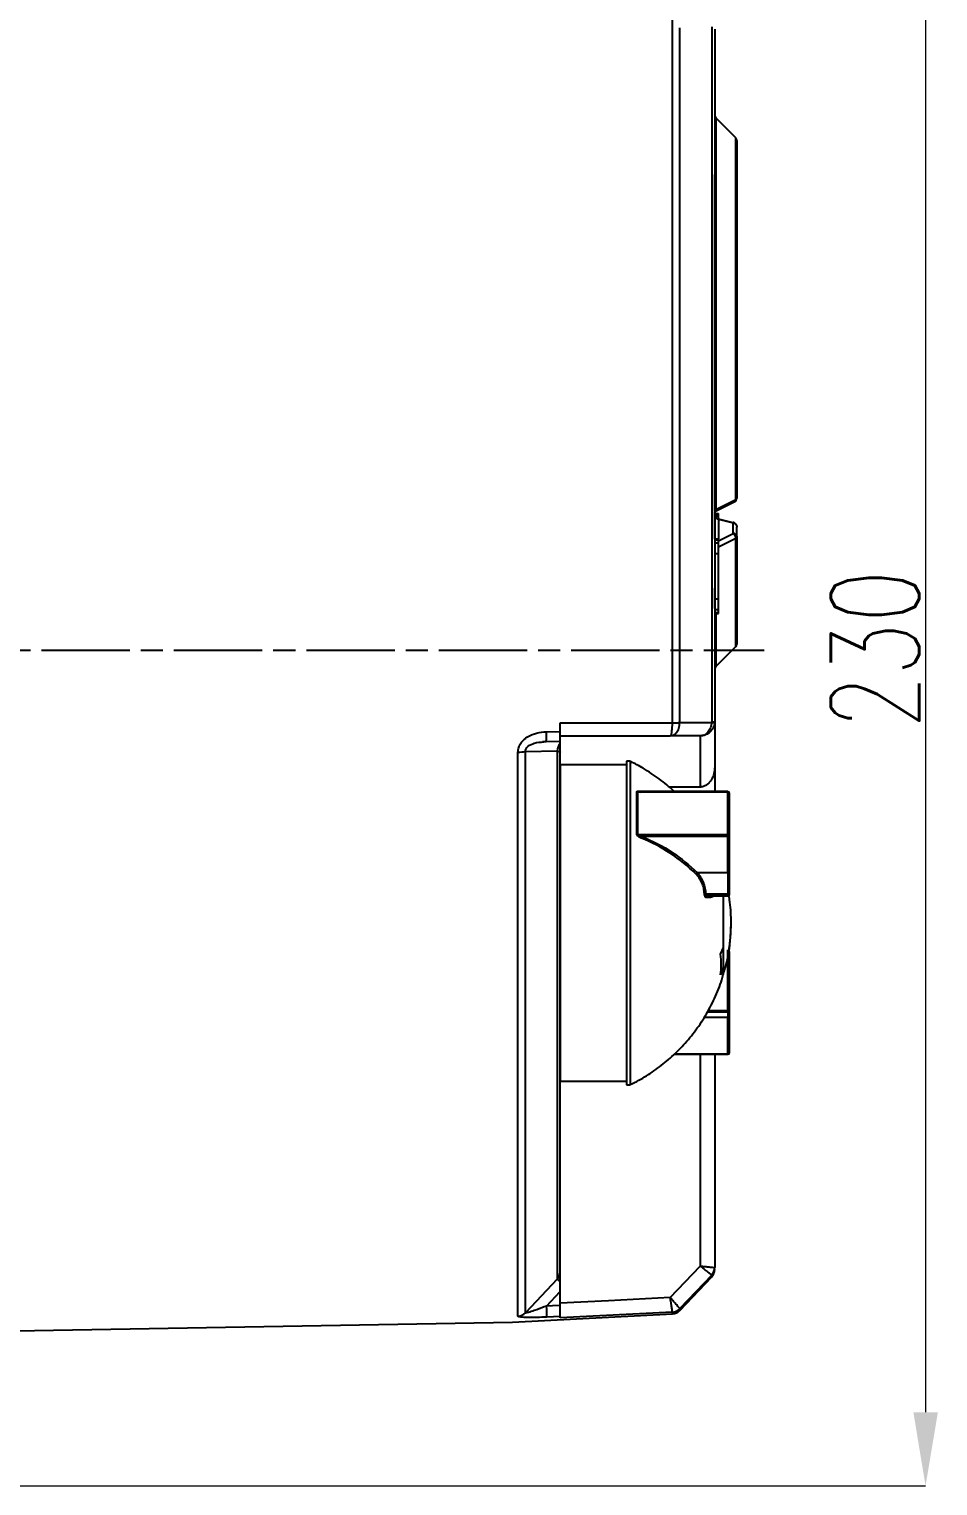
# Model space of a CAD drawing. Header units: millimetres. Extents: x 1852 to 4288, y 681 to 2404.
# Drawn here: x 4005.7 to 4129.3, y 2010.1 to 2208.1 of the extents above; entities that cross this region are included whole.
import ezdxf

# ---------------------------------------------------------------- set-up
doc = ezdxf.new("R2010")
doc.units = ezdxf.units.MM
doc.linetypes.add('AM_ISO08W050', pattern=[18, 12, -1.5, 3, -1.5])
doc.layers.add('AM_5', color=3, linetype='Continuous', lineweight=25)
doc.layers.add('AM_7', color=4, linetype='AM_ISO08W050', lineweight=25)
doc.styles.add('SLDTEXTSTYLE1', font='txt.shx', dxfattribs={"width": 0.7, "bigfont": 'gbcbig.shx'})
doc.dimstyles.new('SLDDIMSTYLE12$0', dxfattribs={"dimtxt": 12, "dimasz": 10, "dimexe": 0, "dimexo": 0.0625, "dimgap": 0.875, "dimtad": 1, "dimdec": 1, "dimlfac": 1.8, "dimrnd": 1e-09, "dimzin": 12, "dimdsep": 46, "dimtxsty": 'SLDTEXTSTYLE1', "dimcen": 0.09, "dimdle": 8.16, "dimclrd": 3, "dimclre": 3, "dimadec": 0, "dimazin": 3, "dimtfac": 1, "dimtdec": 1, "dimtofl": 0, "dimtmove": 0, "dimatfit": 3, "dimfxl": 0, "dimfrac": 2, "dimtolj": 1, "dimlwd": 5, "dimlwe": 5, "dimarcsym": 0})

# ---------------------------------------------------------------- blocks, each defined once
blk = doc.blocks.new('*D105')
at = {"layer": 'AM_5', "color": 3, "lineweight": 5, "transparency": 16777216}
blk.add_line((3940.03, 2237.5), (4127.59, 2237.5), dxfattribs=at)
at = {"layer": 'AM_5', "color": 3, "linetype": 'Continuous', "lineweight": 5, "transparency": 16777216}
for p, q in [((4127.59, 2227.5), (4127.59, 2020.07)), ((3940.03, 2010.07), (4127.59, 2010.07))]:
    blk.add_line(p, q, dxfattribs=at)
at = {"layer": 'AM_5', "color": 3, "transparency": 16777216}
for points in [[(4125.93, 2227.5), (4129.26, 2227.5), (4127.59, 2237.5)], [(4125.93, 2020.07), (4129.26, 2020.07), (4127.59, 2010.07)]]:
    blk.add_solid(points, dxfattribs=at)
at = {"layer": 'Defpoints', "color": 0, "transparency": 16777216}
for p in [(3939.97, 2237.5), (3939.96, 2010.07), (4127.59, 2010.07)]:
    blk.add_point(p, dxfattribs=at)
at = {"layer": 'AM_5', "color": 0, "transparency": 16777216, "insert": (4120.72, 2123.79), "char_height": 12, "attachment_point": 5, "rotation": 90, "style": 'SLDTEXTSTYLE1'}
blk.add_mtext('\\A1;230', dxfattribs=at)

msp = doc.modelspace()

# ---------------------------------------------------------------- linework, layer by layer
at = {"color": 7, "linetype": 'Continuous', "lineweight": 25}
for p, q in [((4101.784, 2193.301), (4099.077, 2196.018)), ((4101.784, 2144.155), (4101.784, 2193.301)), ((4101.931, 2192.949), (4101.931, 2190.362)), ((4098.931, 2188.685), (4098.931, 2188.332)), ((4101.93, 2144.305), (4101.93, 2145.598)), ((4098.93, 2142.435), (4098.937, 2142.507)), ((4098.93, 2138.744), (4098.93, 2142.375)), ((4099.077, 2142.795), (4101.784, 2144.155)), ((4099.209, 2142.631), (4101.654, 2143.857)), ((4099.209, 2142.631), (4101.654, 2143.857)), ((4098.93, 2142.254), (4099.43, 2142.254)), ((4098.93, 2142.127), (4099.43, 2142.127)), ((4098.93, 2142.063), (4099.43, 2142.063)), ((4098.958, 2141.871), (4099.43, 2141.871)), ((4099.43, 2142.127), (4099.43, 2142.254)), ((4099.43, 2141.875), (4099.43, 2142.127)), ((4099.43, 2141.871), (4099.43, 2142.063)), ((4099.43, 2141.476), (4099.43, 2141.871)), ((4099.43, 2141.744), (4099.43, 2141.871)), ((4099.43, 2141.455), (4099.43, 2141.744)), ((4099.43, 2141.455), (4101.43, 2140.987)), ((4101.43, 2140.987), (4099.43, 2141.455)), ((4099.43, 2141.455), (4099.43, 2138.803)), ((4101.43, 2139.541), (4101.43, 2140.987)), ((4101.662, 2140.931), (4101.476, 2141.009)), ((4101.662, 2140.931), (4101.476, 2141.009)), ((4101.866, 2140.689), (4101.894, 2140.607)), ((4101.914, 2140.548), (4101.898, 2140.613)), ((4101.914, 2140.533), (4101.93, 2140.401)), ((4101.93, 2139.108), (4101.93, 2140.401)), ((4098.93, 2138.803), (4099.43, 2138.803)), ((4098.93, 2138.666), (4099.43, 2138.666)), ((4099.43, 2138.538), (4101.43, 2139.541)), ((4099.43, 2137.726), (4101.784, 2138.905)), ((4099.43, 2138.666), (4099.43, 2138.803)), ((4099.43, 2138.254), (4099.43, 2138.666)), ((4101.784, 2124.141), (4101.784, 2138.905)), ((4098.93, 2138.254), (4099.43, 2138.254)), ((4098.93, 2136.818), (4099.43, 2136.818)), ((4099.43, 2130.635), (4099.43, 2136.818)), ((4098.93, 2129.336), (4098.93, 2132.08)), ((4098.93, 2130.635), (4099.43, 2130.635)), ((4098.93, 2129.199), (4099.43, 2129.199)), ((4098.93, 2128.787), (4099.43, 2128.787)), ((4098.93, 2128.771), (4099.43, 2128.771)), ((4098.93, 2128.65), (4099.43, 2128.65)), ((4099.077, 2128.65), (4099.077, 2121.434)), ((4099.43, 2128.787), (4099.43, 2129.199)), ((4099.077, 2121.434), (4101.784, 2124.141)), ((4077.93, 2112.602), (4077.93, 2113.778)), ((4077.93, 2113.778), (4093.185, 2113.776)), ((4093.185, 2113.794), (4093.185, 2113.776)), ((4094.191, 2113.776), (4094.195, 2113.845)), ((4094.195, 2113.845), (4098.517, 2113.837)), ((4098.517, 2113.837), (4098.518, 2113.878)), ((4098.93, 2113.997), (4098.924, 2113.837)), ((4075.532, 2111.228), (4076.025, 2111.276)), ((4075.692, 2111.206), (4076.012, 2111.254)), ((4076.012, 2111.254), (4077.93, 2111.287)), ((4076.065, 2112.569), (4077.93, 2112.602)), ((4077.93, 2111.998), (4092.881, 2111.998)), ((4077.93, 2109.813), (4077.93, 2110.988)), ((4092.881, 2111.998), (4093.109, 2112.059)), ((4092.881, 2111.998), (4092.926, 2112.05)), ((4096.93, 2111.997), (4092.881, 2111.998)), ((4096.93, 2111.997), (4096.93, 2105.046)), ((4073.195, 2109.881), (4077.518, 2109.964)), ((4086.93, 2108.082), (4077.93, 2108.082)), ((4087.43, 2108.582), (4086.93, 2108.582)), ((4086.93, 2108.582), (4086.93, 2071.026)), ((4087.43, 2108.582), (4087.43, 2071.026)), ((4098.93, 2107.746), (4098.93, 2104.432)), ((4096.93, 2105.046), (4092.704, 2105.046)), ((4088.351, 2098.63), (4088.351, 2104.418)), ((4100.73, 2104.432), (4088.445, 2104.432)), ((4088.447, 2104.398), (4088.447, 2098.617)), ((4088.447, 2104.398), (4100.73, 2104.398)), ((4100.73, 2104.432), (4100.73, 2104.374)), ((4100.73, 2104.398), (4100.73, 2104.432)), ((4100.73, 2098.617), (4100.73, 2104.398)), ((4100.93, 2101.198), (4100.93, 2104.232)), ((4100.93, 2101.643), (4100.93, 2104.232)), ((4100.93, 2098.505), (4100.93, 2101.643)), ((4088.447, 2098.617), (4100.73, 2098.617)), ((4089.018, 2098.363), (4100.73, 2098.363)), ((4100.73, 2098.363), (4100.73, 2098.617)), ((4100.73, 2093.431), (4100.73, 2098.363)), ((4100.93, 2093.572), (4100.93, 2098.505)), ((4096.55, 2093.431), (4100.73, 2093.431)), ((4100.73, 2093.431), (4100.73, 2090.506)), ((4100.73, 2090.506), (4097.705, 2090.506)), ((4098.081, 2090.057), (4097.834, 2090.025)), ((4098.004, 2090.249), (4100.73, 2090.249)), ((4098.007, 2090.253), (4098.127, 2090.269)), ((4098.007, 2090.253), (4100.73, 2090.253)), ((4100.127, 2083.253), (4100.127, 2090.249)), ((4100.13, 2079.582), (4100.13, 2090.249)), ((4100.73, 2090.311), (4100.73, 2090.506)), ((4100.73, 2090.253), (4100.73, 2090.311)), ((4100.73, 2090.249), (4100.73, 2090.253)), ((4099.719, 2082.339), (4100.127, 2083.253)), ((4100.73, 2074.679), (4100.73, 2082.915)), ((4100.93, 2082.695), (4100.93, 2082.711)), ((4100.127, 2080.424), (4099.719, 2079.511)), ((4099.794, 2080.424), (4100.127, 2080.424)), ((4100.095, 2079.582), (4100.13, 2079.582)), ((4100.127, 2079.582), (4100.127, 2080.424)), ((4100.63, 2080.536), (4100.93, 2080.536)), ((4100.73, 2073.723), (4097.486, 2073.723)), ((4097.924, 2074.485), (4100.73, 2074.485)), ((4098.007, 2074.679), (4100.73, 2074.679)), ((4100.73, 2074.543), (4100.73, 2074.679)), ((4100.73, 2074.485), (4100.73, 2074.543)), ((4100.73, 2074.492), (4100.73, 2074.485)), ((4100.73, 2074.485), (4100.73, 2073.723)), ((4100.73, 2068.79), (4100.73, 2073.723)), ((4100.93, 2071.521), (4100.93, 2074.659)), ((4100.93, 2073.864), (4100.93, 2074.369)), ((4100.93, 2068.931), (4100.93, 2073.864)), ((4100.93, 2068.931), (4100.93, 2071.521)), ((4086.93, 2071.026), (4086.93, 2064.582)), ((4087.43, 2071.026), (4087.43, 2064.582)), ((4093.383, 2068.732), (4100.73, 2068.732)), ((4093.444, 2068.79), (4100.73, 2068.79)), ((4096.93, 2068.732), (4096.93, 2039.956)), ((4098.93, 2068.732), (4098.93, 2039.756)), ((4100.73, 2068.732), (4100.73, 2068.79)), ((4100.73, 2068.766), (4100.73, 2068.732)), ((4077.93, 2065.082), (4086.93, 2065.082)), ((4086.93, 2064.582), (4087.43, 2064.582)), ((4092.881, 2035.677), (4096.93, 2039.956)), ((4098.927, 2039.758), (4098.93, 2039.756)), ((4077.518, 2038.184), (4073.194, 2033.597)), ((4098.517, 2038.728), (4094.194, 2034.159)), ((4094.194, 2033.912), (4098.518, 2038.468)), ((4098.518, 2038.727), (4098.517, 2038.728)), ((4098.518, 2038.727), (4098.518, 2038.468)), ((4076.079, 2034.506), (4077.93, 2036.471)), ((4077.93, 2034.601), (4077.93, 2036.471)), ((4093.184, 2033.696), (4077.93, 2032.894)), ((4093.184, 2033.696), (4093.185, 2033.695)), ((4093.185, 2033.446), (4093.185, 2033.695)), ((4094.194, 2034.159), (4094.192, 2034.161)), ((4094.194, 2033.912), (4094.194, 2034.159)), ((3941.93, 2030.048), (4071.456, 2032.308)), ((4071.456, 2032.308), (4093.185, 2033.446)), ((4077.93, 2033.108), (4076.131, 2033.016)), ((4077.93, 2032.894), (4077.93, 2033.108))]:
    msp.add_line(p, q, dxfattribs=at)
at = {"color": 7, "linetype": 'Continuous', "lineweight": 25, "flags": 128}
for points in [[(4093.185, 2113.794), (4093.185, 2119.402), (4093.185, 2125.027), (4093.185, 2130.647), (4093.185, 2136.24), (4093.185, 2141.786), (4093.185, 2147.261), (4093.185, 2152.645), (4093.185, 2157.918), (4093.185, 2163.058), (4093.185, 2168.046), (4093.185, 2172.862), (4093.185, 2177.488), (4093.185, 2181.906), (4093.185, 2186.098), (4093.185, 2190.049), (4093.185, 2193.742), (4093.185, 2197.165), (4093.185, 2200.303), (4093.185, 2203.144), (4093.185, 2205.677), (4093.186, 2207.893), (4093.186, 2209.783)], [(4094.195, 2113.845), (4094.195, 2119.53), (4094.195, 2125.231), (4094.195, 2130.927), (4094.195, 2136.594), (4094.195, 2142.21), (4094.195, 2147.751), (4094.195, 2153.196), (4094.195, 2158.523), (4094.195, 2163.71), (4094.195, 2168.736), (4094.195, 2173.581), (4094.195, 2178.225), (4094.195, 2182.651), (4094.195, 2186.839), (4094.195, 2190.774), (4094.195, 2194.439), (4094.195, 2197.819), (4094.195, 2200.902), (4094.195, 2203.674), (4094.195, 2206.125), (4094.195, 2208.244)], [(4098.519, 2208.389), (4098.519, 2207.495), (4098.519, 2206.248), (4098.519, 2204.654), (4098.519, 2202.72), (4098.519, 2200.454), (4098.519, 2197.865), (4098.519, 2194.964), (4098.519, 2191.764), (4098.519, 2188.277), (4098.519, 2184.519), (4098.519, 2180.505), (4098.519, 2176.253), (4098.519, 2171.779), (4098.519, 2167.104), (4098.519, 2162.246), (4098.519, 2157.226), (4098.519, 2152.066), (4098.519, 2146.787), (4098.519, 2141.41), (4098.519, 2135.96), (4098.518, 2130.458), (4098.518, 2124.928), (4098.518, 2119.394), (4098.518, 2113.878)], [(4099.077, 2196.018), (4099.077, 2195.518), (4099.077, 2194.639), (4099.077, 2193.389), (4099.077, 2191.782), (4099.077, 2189.834), (4099.077, 2187.565), (4099.077, 2184.999), (4099.077, 2182.162), (4099.077, 2179.084), (4099.077, 2175.796), (4099.077, 2172.332), (4099.077, 2168.728), (4099.077, 2165.022), (4099.077, 2161.251), (4099.077, 2157.455), (4099.077, 2153.672), (4099.077, 2149.942), (4099.077, 2146.304), (4099.077, 2142.795)], [(4098.93, 2142.592), (4098.93, 2144.422), (4098.931, 2147.387), (4098.931, 2150.487), (4098.931, 2153.685), (4098.931, 2156.943), (4098.931, 2160.221), (4098.931, 2163.479), (4098.931, 2166.677), (4098.931, 2169.777), (4098.931, 2172.741), (4098.931, 2175.534), (4098.931, 2178.12), (4098.931, 2180.47), (4098.931, 2182.553), (4098.931, 2184.346), (4098.931, 2185.826), (4098.931, 2186.975), (4098.931, 2187.78), (4098.931, 2188.23), (4098.931, 2188.332)], [(4099.43, 2141.455), (4099.446, 2141.469), (4099.461, 2141.476), (4099.475, 2141.477), (4099.488, 2141.471), (4099.499, 2141.458), (4099.506, 2141.44)], [(4072.185, 2033.135), (4072.185, 2034.093), (4072.185, 2035.421), (4072.185, 2037.115), (4072.185, 2039.166), (4072.185, 2041.567), (4072.185, 2044.308), (4072.185, 2047.377), (4072.185, 2050.762), (4072.185, 2054.449), (4072.185, 2058.422), (4072.185, 2062.666), (4072.185, 2067.162), (4072.185, 2071.892), (4072.185, 2076.836), (4072.185, 2081.974), (4072.185, 2087.286), (4072.185, 2092.747), (4072.185, 2098.338), (4072.185, 2104.033), (4072.185, 2109.81)], [(4073.194, 2033.597), (4073.194, 2034.549), (4073.194, 2035.871), (4073.194, 2037.556), (4073.194, 2039.597), (4073.194, 2041.986), (4073.194, 2044.713), (4073.194, 2047.766), (4073.194, 2051.134), (4073.194, 2054.802), (4073.194, 2058.755), (4073.194, 2062.977), (4073.194, 2067.45), (4073.194, 2072.156), (4073.194, 2077.075), (4073.194, 2082.187), (4073.194, 2087.471), (4073.194, 2092.905), (4073.194, 2098.467), (4073.195, 2104.134), (4073.195, 2109.881)], [(4077.518, 2109.964), (4077.518, 2104.285), (4077.518, 2098.694), (4077.518, 2093.216), (4077.518, 2087.874), (4077.518, 2082.694), (4077.518, 2077.697), (4077.518, 2072.908), (4077.518, 2068.347), (4077.518, 2064.034), (4077.518, 2059.989), (4077.518, 2056.231), (4077.518, 2052.775), (4077.518, 2049.638), (4077.518, 2046.833), (4077.518, 2044.374), (4077.518, 2042.271), (4077.518, 2040.533), (4077.518, 2039.168), (4077.518, 2038.184)], [(4077.93, 2108.082), (4077.93, 2108.013), (4077.93, 2107.617), (4077.93, 2106.876), (4077.93, 2105.801), (4077.93, 2104.411), (4077.93, 2102.728), (4077.93, 2100.78), (4077.93, 2098.598), (4077.93, 2096.22), (4077.93, 2093.683), (4077.93, 2091.03), (4077.93, 2088.303), (4077.93, 2085.549), (4077.93, 2082.811), (4077.93, 2080.135), (4077.93, 2077.565), (4077.93, 2075.143), (4077.93, 2072.909), (4077.93, 2070.9), (4077.93, 2069.148), (4077.93, 2067.682), (4077.93, 2066.527), (4077.93, 2065.7), (4077.93, 2065.217), (4077.93, 2065.082)], [(4100.73, 2098.617), (4100.769, 2098.615), (4100.807, 2098.608), (4100.841, 2098.598), (4100.872, 2098.584), (4100.897, 2098.567), (4100.915, 2098.548), (4100.926, 2098.527), (4100.93, 2098.505)], [(4092.881, 2035.677), (4084.508, 2035.237), (4077.93, 2034.892)], [(4077.93, 2034.601), (4076.893, 2034.548), (4076.079, 2034.506)]]:
    msp.add_lwpolyline(points, dxfattribs=at)
at = {"color": 7, "linetype": 'Continuous', "lineweight": 25}
for centre, radius, start, end in [((4099.428, 2196.37), 0.498, 180.0161, 225.11705), ((4101.434, 2192.948), 0.497, 0.01882, 45.13639), ((4101.431, 2192.949), 0.5, 359.99969, 44.79592), ((4099.125, 2142.602), 0.198, 103.88416, 168.00896), ((4101.43, 2144.305), 0.5, 296.63012, 359.99969), ((4101.738, 2144.347), 0.197, 283.44681, 347.66321), ((4101.471, 2140.961), 0.0477, 83.56953, 147.17328), ((4101.666, 2140.904), 0.0277, 97.12051, 149.18729), ((4099.317, 2138.972), 0.386, 180.21967, 206.01538), ((4101.462, 2139.072), 0.47, 4.40164, 93.81095), ((4101.682, 2139.134), 0.25, 294.15126, 354.20295), ((4101.43, 2124.494), 0.5, 314.99969, 359.99969), ((4099.43, 2121.08), 0.5, 134.99969, 179.99969), ((4093.196, 2123.511), 9.717, 269.93747, 275.9006), ((4093.688, 2123.649), 9.886, 267.083, 272.91637), ((4098.72, 2115.668), 1.842, 263.65489, 276.34449), ((4098.561, 2114.498), 0.622, 266.06012, 306.40262), ((4069.815, 2112.159), 6.263, 351.68842, 3.7557), ((4079.193, 2109.885), 1.677, 138.87029, 177.29865), ((4072.195, 2116.874), 7.063, 269.92223, 278.13872), ((4088.446, 2104.631), 0.233, 246.02224, 270.18014), ((4100.746, 2104.213), 0.185, 5.85563, 94.8496), ((4088.445, 2098.948), 0.331, 253.51988, 270.27832), ((4089.403, 2098.061), 0.49, 141.82926, 172.1209), ((4080.337, 2076.873), 22.921, 45.54722, 68.01561), ((4100.755, 2098.54), 0.179, 261.95022, 348.57794), ((4096.684, 2093.156), 0.305, 116.01, 165.05926), ((4100.755, 2093.607), 0.179, 261.95022, 348.57794), ((4097.677, 2090.972), 0.467, 252.26466, 273.46457), ((4098.027, 2090.058), 0.196, 95.78901, 189.85034), ((4100.777, 2090.279), 0.232, 48.45888, 101.56082), ((4100.73, 2090.453), 0.2, 269.98722, 359.98721), ((4100.73, 2090.449), 0.2, 269.99969, 359.99969), ((4076.651, 2086.582), 24.5, 350.87791, 359.99969), ((4088.202, 2080.925), 11.604, 352.99933, 7.00005), ((4100.78, 2076.378), 1.7, 268.31568, 275.06344), ((4100.734, 2074.688), 0.196, 268.95412, 358.91449), ((4100.755, 2073.899), 0.179, 261.95022, 348.57794), ((4100.755, 2068.967), 0.179, 261.95022, 348.57794), ((4100.746, 2068.95), 0.185, 265.14978, 354.14375), ((4097.425, 2039.76), 1.502, 316.65544, 359.93159), ((4097.437, 2039.757), 1.493, 316.39345, 359.98594), ((4097.43, 2039.501), 1.5, 316.49969, 359.99969), ((4086.05, 2046.443), 11.875, 224.06966, 226.85818), ((4072.108, 2034.639), 1.506, 272.92959, 316.19309), ((4049.396, 2032.824), 26.736, 0.41239, 3.60861), ((4093.102, 2035.198), 1.504, 273.13792, 316.44856), ((4093.107, 2035.195), 1.502, 272.97726, 316.40216), ((4093.106, 2034.944), 1.5, 272.99969, 316.49969)]:
    msp.add_arc(centre, radius, start, end, dxfattribs=at)
for points in [[(4098.931, 2208.074), (4098.931, 2207.983), (4098.931, 2207.803), (4098.931, 2206.348), (4098.931, 2204.043), (4098.931, 2200.828), (4098.931, 2196.762), (4098.931, 2191.885), (4098.931, 2186.251), (4098.931, 2179.923), (4098.931, 2172.971), (4098.931, 2165.473), (4098.931, 2157.512), (4098.931, 2149.176), (4098.93, 2140.558), (4098.93, 2131.756), (4098.93, 2122.857), (4098.93, 2116.951), (4098.93, 2113.997)], [(4101.931, 2192.949), (4101.931, 2192.781), (4101.931, 2192.447), (4101.931, 2191.329), (4101.931, 2189.78), (4101.931, 2187.775), (4101.931, 2185.357), (4101.931, 2182.556), (4101.931, 2179.414), (4101.931, 2175.975), (4101.931, 2172.289), (4101.931, 2168.409), (4101.931, 2164.391), (4101.931, 2160.292), (4101.931, 2156.171), (4101.93, 2152.092), (4101.93, 2148.093), (4101.93, 2145.567), (4101.93, 2144.305)], [(4098.93, 2141.988), (4098.936, 2141.941), (4098.946, 2141.848), (4099.01, 2141.771), (4099.042, 2141.732)], [(4101.93, 2139.108), (4101.93, 2138.013), (4101.93, 2135.821), (4101.93, 2132.94), (4101.93, 2130.41), (4101.93, 2128.294), (4101.93, 2126.612), (4101.93, 2125.402), (4101.93, 2124.637), (4101.93, 2124.542), (4101.93, 2124.494)], [(4098.93, 2113.997), (4098.93, 2113.92), (4098.93, 2113.764), (4098.93, 2112.496), (4098.93, 2110.565), (4098.93, 2108.686), (4098.93, 2107.746)], [(4089.018, 2098.363), (4090.459, 2097.684), (4093.343, 2096.324), (4095.481, 2094.395), (4096.55, 2093.431)]]:
    msp.add_open_spline(points, degree=3, dxfattribs=at)
for points, knots in [([(4101.931, 2158.787), (4101.931, 2160.042), (4101.931, 2162.551), (4101.931, 2166.262), (4101.931, 2168.986), (4101.931, 2170.776), (4101.931, 2171.697), (4101.931, 2172.604), (4101.931, 2173.498), (4101.931, 2174.377), (4101.931, 2174.967), (4101.931, 2175.38), (4101.931, 2175.856), (4101.931, 2176.57), (4101.931, 2177.386), (4101.931, 2178.095), (4101.931, 2178.778), (4101.931, 2179.463), (4101.931, 2179.95), (4101.931, 2180.687), (4101.931, 2181.57), (4101.931, 2182.738), (4101.931, 2183.719), (4101.931, 2184.556), (4101.931, 2185.199), (4101.931, 2185.709), (4101.931, 2186.144), (4101.931, 2186.556), (4101.931, 2186.959), (4101.931, 2187.236), (4101.931, 2187.614), (4101.931, 2188.033), (4101.931, 2188.555), (4101.931, 2188.993), (4101.931, 2189.317), (4101.931, 2189.548), (4101.931, 2189.709), (4101.931, 2189.855), (4101.931, 2189.952), (4101.931, 2190.029), (4101.931, 2190.106), (4101.931, 2190.21), (4101.931, 2190.3), (4101.931, 2190.345), (4101.931, 2190.362)], [0, 0, 0, 0, 0.0803647, 0.1607294, 0.2410941, 0.2624684, 0.283842, 0.3052151, 0.3265873, 0.3479574, 0.3693255, 0.3704427, 0.3788854, 0.405204, 0.4251182, 0.4428013, 0.4618483, 0.4808946, 0.4999402, 0.5035205, 0.5449145, 0.57896, 0.6143836, 0.643615, 0.6685119, 0.6871043, 0.7041218, 0.7223404, 0.7405585, 0.758776, 0.762108, 0.7964253, 0.8245029, 0.853496, 0.8824879, 0.8971785, 0.9118685, 0.9265578, 0.9412466, 0.9442716, 0.9541998, 0.9705965, 0.9890576, 1, 1, 1, 1]), ([(4101.93, 2145.598), (4101.93, 2145.893), (4101.93, 2146.485), (4101.93, 2147.387), (4101.93, 2148.299), (4101.93, 2149.221), (4101.93, 2150.152), (4101.93, 2151.091), (4101.93, 2151.739), (4101.93, 2152.215), (4101.93, 2152.771), (4101.931, 2153.615), (4101.931, 2154.575), (4101.931, 2156.262), (4101.931, 2157.653), (4101.931, 2158.787)], [0, 0, 0, 0, 0.07144385, 0.14288374, 0.21431988, 0.28576303, 0.35720674, 0.42863778, 0.50005558, 0.50406448, 0.53604837, 0.6252562, 0.69323765, 0.75009307, 1, 1, 1, 1]), ([(4098.959, 2142.48), (4098.965, 2142.48), (4098.985, 2142.477), (4099.053, 2142.538), (4099.154, 2142.598), (4099.207, 2142.629)], [0, 0, 0, 0, 0.1601422, 0.5688581, 1, 1, 1, 1]), ([(4099.202, 2142.628), (4099.2, 2142.627), (4099.18, 2142.612), (4099.148, 2142.613), (4099.108, 2142.63), (4099.085, 2142.678), (4099.076, 2142.739), (4099.077, 2142.776), (4099.077, 2142.795)], [0, 0, 0, 0, 0.0284628, 0.3120488, 0.569439, 0.7930567, 0.8963599, 1, 1, 1, 1]), ([(4101.653, 2143.859), (4101.665, 2143.865), (4101.698, 2143.882), (4101.736, 2143.929), (4101.779, 2144.015), (4101.782, 2144.1), (4101.784, 2144.155)], [0, 0, 0, 0, 0.14054005, 0.37467991, 0.58989364, 1, 1, 1, 1]), ([(4099.061, 2141.734), (4099.033, 2141.76), (4098.977, 2141.814), (4098.952, 2141.878), (4098.94, 2141.909)], [0, 0, 0, 0, 0.5052965, 1, 1, 1, 1]), ([(4099.042, 2141.732), (4099.042, 2141.739), (4099.042, 2141.754), (4099.024, 2141.765), (4098.995, 2141.765), (4098.968, 2141.754), (4098.954, 2141.748)], [0, 0, 0, 0, 0.2336109, 0.4844564, 0.7436939, 1, 1, 1, 1]), ([(4099.042, 2141.732), (4099.067, 2141.702), (4099.12, 2141.639), (4099.25, 2141.532), (4099.359, 2141.486), (4099.43, 2141.455)], [0, 0, 0, 0, 0.233085, 0.4930073, 1, 1, 1, 1]), ([(4101.43, 2140.987), (4101.47, 2140.98), (4101.543, 2140.966), (4101.611, 2140.933), (4101.642, 2140.918)], [0, 0, 0, 0, 0.5446681, 1, 1, 1, 1]), ([(4101.642, 2140.918), (4101.684, 2140.89), (4101.774, 2140.831), (4101.859, 2140.707), (4101.918, 2140.561), (4101.926, 2140.461), (4101.93, 2140.401)], [0, 0, 0, 0, 0.2427138, 0.5154318, 0.7146901, 1, 1, 1, 1]), ([(4101.642, 2140.865), (4101.684, 2140.84), (4101.773, 2140.787), (4101.859, 2140.676), (4101.918, 2140.545), (4101.926, 2140.455), (4101.93, 2140.401)], [0, 0, 0, 0, 0.2421389, 0.5153871, 0.7139591, 1, 1, 1, 1]), ([(4101.907, 2140.568), (4101.91, 2140.56), (4101.929, 2140.507), (4101.93, 2140.45), (4101.93, 2140.401)], [0, 0, 0, 0, 0.1515723, 1, 1, 1, 1]), ([(4099.43, 2133.658), (4099.43, 2134.281), (4099.43, 2135.526), (4099.43, 2136.996), (4099.43, 2137.932), (4099.43, 2138.446), (4099.43, 2138.755), (4099.43, 2138.787), (4099.43, 2138.803)], [0, 0, 0, 0, 0.25015941, 0.49958066, 0.62466902, 0.74973011, 0.87480959, 1, 1, 1, 1]), ([(4101.759, 2139.108), (4101.743, 2139.153), (4101.71, 2139.248), (4101.628, 2139.377), (4101.53, 2139.482), (4101.463, 2139.522), (4101.43, 2139.541)], [0, 0, 0, 0, 0.239538, 0.5175571, 0.7682031, 1, 1, 1, 1]), ([(4101.784, 2138.905), (4101.784, 2138.938), (4101.785, 2139.003), (4101.767, 2139.073), (4101.759, 2139.108)], [0, 0, 0, 0, 0.49355373, 1, 1, 1, 1]), ([(4099.43, 2136.818), (4099.43, 2137.14), (4099.43, 2137.544), (4099.43, 2137.972), (4099.43, 2138.154), (4099.43, 2138.214), (4099.43, 2138.254)], [0, 0, 0, 0, 0.4996211, 0.6251499, 0.7494732, 1, 1, 1, 1]), ([(4099.43, 2128.65), (4099.43, 2128.653), (4099.43, 2128.66), (4099.43, 2128.747), (4099.43, 2128.975), (4099.43, 2129.497), (4099.43, 2130.449), (4099.43, 2131.89), (4099.43, 2133.068), (4099.43, 2133.658)], [0, 0, 0, 0, 0.06265322, 0.12530292, 0.25030366, 0.37521459, 0.50021885, 0.74968949, 1, 1, 1, 1]), ([(4099.43, 2129.199), (4099.43, 2129.239), (4099.43, 2129.299), (4099.43, 2129.478), (4099.43, 2129.907), (4099.43, 2130.312), (4099.43, 2130.635)], [0, 0, 0, 0, 0.2505117, 0.3752446, 0.5001647, 1, 1, 1, 1]), ([(4092.926, 2112.05), (4092.947, 2112.067), (4093.004, 2112.112), (4093.085, 2112.463), (4093.159, 2113.038), (4093.176, 2113.529), (4093.185, 2113.776)], [0, 0, 0, 0, 0.1562523, 0.4311744, 0.7127035, 1, 1, 1, 1]), ([(4093.109, 2112.059), (4093.187, 2112.074), (4093.421, 2112.119), (4093.762, 2112.464), (4094.082, 2113.038), (4094.154, 2113.529), (4094.191, 2113.776)], [0, 0, 0, 0, 0.138581, 0.419261, 0.7066865, 1, 1, 1, 1]), ([(4098.517, 2113.837), (4098.477, 2113.583), (4098.4, 2113.08), (4098.016, 2112.478), (4097.509, 2112.074), (4097.123, 2112.023), (4096.93, 2111.997)], [0, 0, 0, 0, 0.2577147, 0.5100976, 0.7565093, 1, 1, 1, 1]), ([(4098.924, 2113.837), (4098.879, 2113.599), (4098.787, 2113.107), (4098.344, 2112.528), (4097.843, 2112.194), (4097.372, 2112.027), (4097.084, 2112.008), (4096.93, 2111.997)], [0, 0, 0, 0, 0.24183895, 0.49912391, 0.70899919, 0.84445044, 1, 1, 1, 1]), ([(4072.185, 2109.81), (4072.205, 2110.02), (4072.247, 2110.453), (4072.567, 2111.035), (4073.003, 2111.539), (4073.705, 2112.044), (4074.738, 2112.47), (4075.61, 2112.535), (4076.065, 2112.569)], [0, 0, 0, 0, 0.1207862, 0.249076, 0.3731346, 0.5013753, 0.7404661, 1, 1, 1, 1]), ([(4073.195, 2109.881), (4073.196, 2109.948), (4073.199, 2110.082), (4073.283, 2110.276), (4073.413, 2110.451), (4073.757, 2110.764), (4074.532, 2111.113), (4075.262, 2111.171), (4075.692, 2111.206)], [0, 0, 0, 0, 0.0635988, 0.1268625, 0.1941501, 0.267332, 0.5677277, 1, 1, 1, 1]), ([(4077.93, 2111.287), (4077.93, 2111.294), (4077.93, 2111.308), (4077.93, 2111.423), (4077.93, 2111.66), (4077.93, 2112.073), (4077.93, 2112.428), (4077.93, 2112.602)], [0, 0, 0, 0, 0.150225, 0.2871088, 0.5005337, 0.7538342, 1, 1, 1, 1]), ([(4077.93, 2110.988), (4077.93, 2111.077), (4077.93, 2111.254), (4077.93, 2111.276), (4077.93, 2111.287)], [0, 0, 0, 0, 0.5015357, 1, 1, 1, 1]), ([(4077.518, 2109.964), (4077.624, 2109.946), (4077.792, 2109.917), (4077.91, 2109.863), (4077.923, 2109.83), (4077.93, 2109.813)], [0, 0, 0, 0, 0.4463965, 0.7099365, 1, 1, 1, 1]), ([(4077.93, 2039.244), (4077.93, 2039.634), (4077.93, 2040.076), (4077.93, 2040.775), (4077.93, 2041.001), (4077.93, 2041.239), (4077.93, 2041.486), (4077.93, 2041.744), (4077.93, 2041.932), (4077.93, 2042.114), (4077.93, 2042.436), (4077.93, 2042.955), (4077.93, 2043.587), (4077.93, 2044.169), (4077.93, 2044.665), (4077.93, 2045.093), (4077.93, 2045.431), (4077.93, 2045.777), (4077.93, 2046.131), (4077.93, 2046.493), (4077.93, 2046.752), (4077.93, 2047.002), (4077.93, 2047.523), (4077.93, 2048.396), (4077.93, 2049.504), (4077.93, 2050.786), (4077.93, 2052.186), (4077.93, 2053.588), (4077.93, 2054.473), (4077.93, 2055.248), (4077.93, 2056.123), (4077.93, 2057.324), (4077.93, 2058.369), (4077.93, 2059.236), (4077.93, 2059.91), (4077.93, 2060.593), (4077.93, 2061.285), (4077.93, 2061.987), (4077.93, 2062.482), (4077.93, 2062.926), (4077.93, 2064.375), (4077.93, 2066.889), (4077.93, 2070.439), (4077.93, 2073.871), (4077.93, 2077.273), (4077.93, 2080.939), (4077.93, 2086.019), (4077.93, 2092.863), (4077.93, 2101.199), (4077.93, 2106.942), (4077.93, 2109.813)], [0, 0, 0, 0, 0.0669054, 0.0756699, 0.0844343, 0.0931986, 0.1019628, 0.110727, 0.119491, 0.1204246, 0.1282783, 0.1499631, 0.1666235, 0.1807533, 0.1958166, 0.2037808, 0.2117449, 0.219709, 0.2276731, 0.2356371, 0.2436011, 0.2444503, 0.2516161, 0.2765316, 0.2974645, 0.315335, 0.3470796, 0.3706379, 0.3847586, 0.3894352, 0.4071383, 0.4252052, 0.4432721, 0.4527358, 0.4621996, 0.4716633, 0.481127, 0.4905907, 0.5000544, 0.5009281, 0.5082098, 0.5573213, 0.596775, 0.6369947, 0.6768853, 0.7110643, 0.7564848, 0.8376565, 0.9188283, 1, 1, 1, 1]), ([(4093.425, 2104.432), (4093.409, 2104.448), (4092.79, 2105.094), (4091.389, 2106.177), (4089.43, 2107.551), (4088.073, 2108.233), (4087.491, 2108.524)], [0, 0, 0, 0, 0.00919183, 0.37082136, 0.73055161, 1, 1, 1, 1]), ([(4098.93, 2107.746), (4098.907, 2107.439), (4098.86, 2106.824), (4098.538, 2106.102), (4098.163, 2105.61), (4097.809, 2105.309), (4097.395, 2105.091), (4097.085, 2105.061), (4096.93, 2105.046)], [0, 0, 0, 0, 0.24908402, 0.49841553, 0.62782199, 0.74923389, 0.87440408, 1, 1, 1, 1]), ([(4088.351, 2104.418), (4088.352, 2104.427), (4088.354, 2104.443), (4088.376, 2104.47), (4088.443, 2104.492), (4088.626, 2104.478), (4088.801, 2104.413), (4088.917, 2104.37)], [0, 0, 0, 0, 0.0577492, 0.1171536, 0.2515259, 0.5011744, 1, 1, 1, 1]), ([(4088.813, 2104.407), (4088.777, 2104.413), (4088.685, 2104.43), (4088.568, 2104.435), (4088.482, 2104.428), (4088.455, 2104.414), (4088.448, 2104.405), (4088.447, 2104.4), (4088.447, 2104.398)], [0, 0, 0, 0, 0.2547299, 0.6618691, 0.8675208, 0.9398473, 0.9708547, 1, 1, 1, 1]), ([(4100.93, 2098.468), (4100.93, 2098.56), (4100.93, 2098.742), (4100.93, 2099.116), (4100.93, 2099.3)], [0, 0, 0, 0, 0.5088221, 1, 1, 1, 1]), ([(4088.917, 2098.128), (4088.801, 2098.184), (4088.626, 2098.267), (4088.443, 2098.429), (4088.376, 2098.529), (4088.354, 2098.59), (4088.352, 2098.617), (4088.351, 2098.63)], [0, 0, 0, 0, 0.4973637, 0.7473602, 0.8823614, 0.9420119, 1, 1, 1, 1]), ([(4088.447, 2098.617), (4088.447, 2098.613), (4088.448, 2098.606), (4088.455, 2098.589), (4088.483, 2098.554), (4088.57, 2098.5), (4088.753, 2098.426), (4088.913, 2098.388), (4089.018, 2098.363)], [0, 0, 0, 0, 0.01994941, 0.04121068, 0.0909977, 0.23337847, 0.50065114, 1, 1, 1, 1]), ([(4100.93, 2092.734), (4100.93, 2093.126), (4100.93, 2093.919), (4100.93, 2095.353), (4100.93, 2096.893), (4100.93, 2097.954), (4100.93, 2098.479)], [0, 0, 0, 0, 0.2473879, 0.5, 0.7526121, 1, 1, 1, 1]), ([(4097.535, 2090.527), (4097.511, 2090.79), (4097.464, 2091.315), (4097.195, 2092.074), (4096.834, 2092.735), (4096.537, 2093.068), (4096.389, 2093.235)], [0, 0, 0, 0, 0.2498124, 0.4998445, 0.7502398, 1, 1, 1, 1]), ([(4096.55, 2093.431), (4096.71, 2093.237), (4097.012, 2092.87), (4097.376, 2092.143), (4097.636, 2091.339), (4097.683, 2090.778), (4097.705, 2090.506)], [0, 0, 0, 0, 0.2650194, 0.5000669, 0.7573424, 1, 1, 1, 1]), ([(4100.93, 2090.453), (4100.93, 2090.725), (4100.93, 2091.279), (4100.93, 2092.132), (4100.93, 2092.933), (4100.93, 2093.362), (4100.93, 2093.572)], [0, 0, 0, 0, 0.245589, 0.5, 0.754411, 1, 1, 1, 1]), ([(4097.834, 2090.025), (4097.801, 2090.033), (4097.735, 2090.05), (4097.654, 2090.146), (4097.599, 2090.246), (4097.566, 2090.335), (4097.541, 2090.431), (4097.537, 2090.495), (4097.535, 2090.527)], [0, 0, 0, 0, 0.24960183, 0.49829619, 0.62558928, 0.74862866, 0.87572186, 1, 1, 1, 1]), ([(4097.705, 2090.506), (4097.708, 2090.491), (4097.713, 2090.457), (4097.738, 2090.407), (4097.776, 2090.357), (4097.836, 2090.306), (4097.905, 2090.271), (4097.967, 2090.255), (4097.997, 2090.253), (4098.007, 2090.253)], [0, 0, 0, 0, 0.0985259, 0.2116632, 0.3444444, 0.5000064, 0.7493767, 0.9135439, 1, 1, 1, 1]), ([(4098.784, 2090.249), (4098.73, 2090.204), (4098.545, 2090.052), (4098.273, 2090.055), (4098.081, 2090.057)], [0, 0, 0, 0, 0.293654, 1, 1, 1, 1]), ([(4100.116, 2079.645), (4100.294, 2080.255), (4100.73, 2081.744), (4101.085, 2084.203), (4101.187, 2086.966), (4101.089, 2089.067), (4100.86, 2090.214), (4100.813, 2090.45)], [0, 0, 0, 0, 0.1742932, 0.4258292, 0.6790463, 0.9338996, 1, 1, 1, 1]), ([(4100.93, 2079.592), (4100.93, 2079.802), (4100.93, 2080.231), (4100.93, 2081.032), (4100.93, 2081.884), (4100.93, 2082.439), (4100.93, 2082.711)], [0, 0, 0, 0, 0.245589, 0.5, 0.754411, 1, 1, 1, 1]), ([(4087.446, 2064.62), (4087.838, 2064.809), (4088.958, 2065.347), (4090.706, 2066.474), (4092.68, 2067.996), (4094.528, 2069.766), (4096.212, 2071.757), (4097.701, 2073.949), (4098.937, 2076.325), (4099.741, 2078.222), (4100.033, 2079.343), (4100.098, 2079.591)], [0, 0, 0, 0, 0.0647369, 0.184574, 0.3082168, 0.4349126, 0.5640589, 0.6951798, 0.827906, 0.9619593, 1, 1, 1, 1]), ([(4100.93, 2074.685), (4100.93, 2075.21), (4100.93, 2076.271), (4100.93, 2077.811), (4100.93, 2079.245), (4100.93, 2080.038), (4100.93, 2080.43)], [0, 0, 0, 0, 0.2473879, 0.5, 0.7526121, 1, 1, 1, 1]), ([(4096.93, 2039.956), (4097.086, 2039.941), (4097.379, 2039.912), (4097.858, 2039.865), (4098.364, 2039.813), (4098.806, 2039.77), (4098.887, 2039.762), (4098.927, 2039.758)], [0, 0, 0, 0, 0.15551031, 0.29095879, 0.50091181, 0.75791394, 1, 1, 1, 1]), ([(4096.93, 2039.956), (4097.125, 2039.805), (4097.518, 2039.501), (4098.03, 2039.105), (4098.413, 2038.809), (4098.482, 2038.755), (4098.517, 2038.728)], [0, 0, 0, 0, 0.24337493, 0.48973466, 0.74220134, 1, 1, 1, 1]), ([(4077.518, 2038.184), (4077.636, 2038.341), (4077.874, 2038.656), (4077.911, 2039.047), (4077.93, 2039.244)], [0, 0, 0, 0, 0.4980025, 1, 1, 1, 1]), ([(4077.93, 2037.778), (4077.93, 2038.045), (4077.93, 2038.445), (4077.93, 2038.849), (4077.93, 2039.056), (4077.93, 2039.163), (4077.93, 2039.219), (4077.93, 2039.236), (4077.93, 2039.242), (4077.93, 2039.244)], [0, 0, 0, 0, 0.4993103, 0.7495576, 0.8718956, 0.9598674, 0.9876457, 0.9957508, 1, 1, 1, 1]), ([(4077.93, 2036.471), (4077.93, 2036.698), (4077.93, 2037.152), (4077.93, 2037.57), (4077.93, 2037.778)], [0, 0, 0, 0, 0.5011047, 1, 1, 1, 1]), ([(4094.192, 2034.161), (4094.161, 2034.198), (4094.098, 2034.271), (4093.781, 2034.637), (4093.361, 2035.122), (4093.04, 2035.493), (4092.881, 2035.677)], [0, 0, 0, 0, 0.2578222, 0.5102459, 0.7566012, 1, 1, 1, 1]), ([(4093.184, 2033.696), (4093.177, 2033.744), (4093.162, 2033.839), (4093.089, 2034.318), (4092.992, 2034.952), (4092.918, 2035.436), (4092.881, 2035.677)], [0, 0, 0, 0, 0.2578222, 0.5102459, 0.7566012, 1, 1, 1, 1]), ([(4076.079, 2034.506), (4075.973, 2034.466), (4075.412, 2034.248), (4074.567, 2033.942), (4073.86, 2033.707), (4073.623, 2033.642), (4073.612, 2033.639), (4073.576, 2033.63), (4073.454, 2033.598), (4073.307, 2033.568), (4073.202, 2033.566), (4073.197, 2033.587), (4073.194, 2033.597)], [0, 0, 0, 0, 0.09384328, 0.49978088, 0.74913681, 0.74953243, 0.75240386, 0.76012185, 0.78835666, 0.88792993, 0.94394913, 1, 1, 1, 1]), ([(4077.93, 2033.108), (4077.93, 2033.145), (4077.93, 2033.221), (4077.93, 2033.555), (4077.93, 2033.929), (4077.93, 2034.28), (4077.93, 2034.49), (4077.93, 2034.601)], [0, 0, 0, 0, 0.2464434, 0.4994501, 0.7124688, 0.8495561, 1, 1, 1, 1]), ([(4076.131, 2033.016), (4075.669, 2032.995), (4074.78, 2032.955), (4073.73, 2032.945), (4073.016, 2032.964), (4072.567, 2032.998), (4072.245, 2033.052), (4072.204, 2033.108), (4072.185, 2033.135)], [0, 0, 0, 0, 0.2593479, 0.4990824, 0.6285124, 0.7489001, 0.8765066, 1, 1, 1, 1])]:
    msp.add_open_spline(points, degree=3, knots=knots, dxfattribs=at)
at = {"layer": 'AM_7'}
msp.add_line((3467.43, 2123.681), (4105.647, 2123.681), dxfattribs=at)

# ---------------------------------------------------------------- dimensions: what is measured, and where the dimension line sits
at = {"layer": 'AM_5'}
dim = msp.add_linear_dim(base=(4127.592, 2010.073), p1=(3939.966, 2237.503), p2=(3939.965, 2010.073), angle=90, text='230', dimstyle='SLDDIMSTYLE12$0', override={"dimlfac": 1, "dimpost": ''}, dxfattribs=at)
dim.commit()
dim.dimension.update_dxf_attribs({"geometry": '*D105', "text_midpoint": (4120.717, 2123.788)})

doc.saveas('drawing.dxf')
